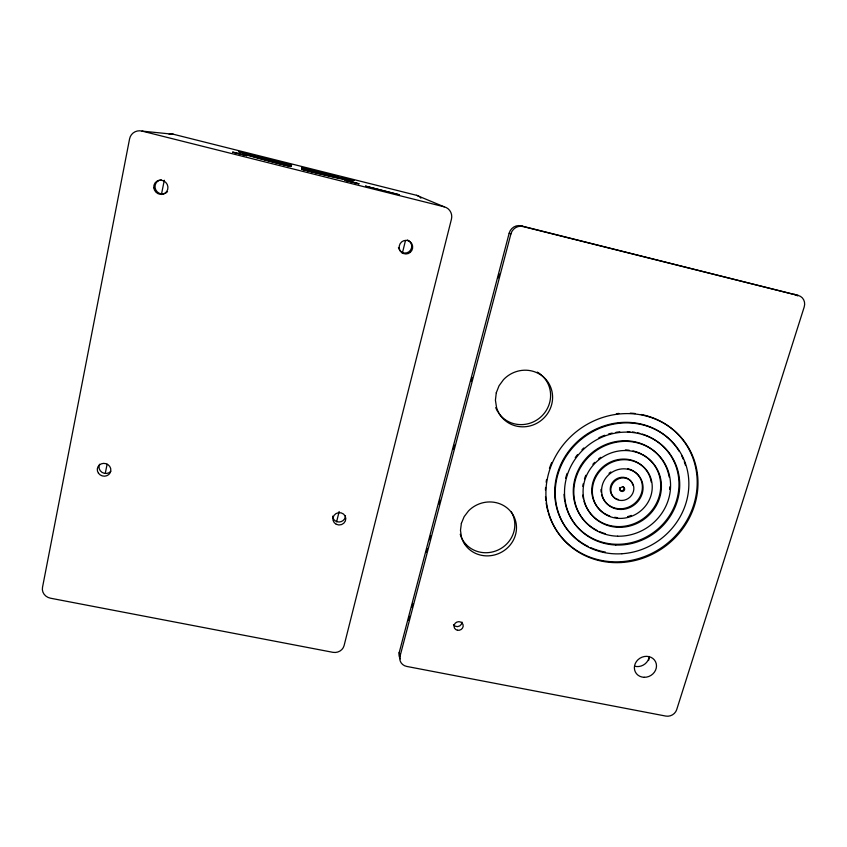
<?xml version="1.0" encoding="UTF-8"?>
<svg xmlns="http://www.w3.org/2000/svg" width="847" height="847" viewBox="0 0 847 847"><rect width="100%" height="100%" fill="white"/><g stroke="black" fill="none" stroke-linecap="round" stroke-linejoin="round"><path stroke-width="1.27" d="M105.293 473.251L107.114 464.177M161.428 194.514L164.297 180.252M336.63 521.784L339.149 511.514M402.314 253.422L405.459 240.58M399.255 652.423L509.163 233.221A10.037 9.698 -64 0 1 521.159 225.863L798.298 295.497A9.878 8.999 -53.7 0 1 804.184 307.038L676.7 709.627A8.957 7.983 -29 0 1 665.806 716.075L406.74 666.43A9.264 8.534 -15.5 0 1 400.017 656.309L399.255 652.423A9.19 8.481 -15.5 0 0 400.303 658.828M408.487 620.152L409.493 616.32M411.833 607.384L412.838 603.551M426.242 552.466L427.248 548.634M429.588 539.698L430.594 535.865M438.968 503.933L439.974 500.111M453.378 449.026L454.384 445.194M471.133 381.341L472.139 377.508M498.269 277.89L499.275 274.057M400.017 656.309L510.9 233.941A10.122 9.772 -63.8 0 1 522.991 226.52L798.298 295.497M648.516 660.544L649.278 658.066M142.052 131.105L173.55 134.292L416.544 195.308L444.241 206.827A10.206 9.984 -75.1 0 1 451.44 219.161L344.104 645.562A9.37 8.671 -10 0 1 332.892 652.317L50.524 598.215A9.942 9.073 10 0 1 42.488 587.437L129.559 138.94A10.969 10.408 49.9 0 1 142.052 131.105L444.241 206.827M291.304 165.514L279.669 162.793L291.23 165.663L291.58 164.974L284.899 163.312A55.277 0.932 14.1 0 0 245.609 154.069L243.481 153.72L254.492 156.324A46.045 0.773 14.1 0 1 288.001 164.233L291.516 165.112M291.379 165.377L261.511 158.241L262.729 158.453A36.823 0.614 14.1 0 1 289.335 164.71M301.776 167.685L310.235 169.834A46.045 0.773 14.1 0 1 339.689 177.796L348.763 180.136L347.799 179.776A55.277 0.932 14.1 0 0 311.431 169.982L301.765 167.537L307.26 169.231A36.823 0.614 14.1 0 1 331.061 175.657L303.766 168.489M521.159 225.863L522.991 226.52M509.163 233.221L510.9 233.941M167.537 191.602A7.2 6.882 46.5 0 1 155.88 190.056A7.2 6.882 46.5 0 1 161.29 179.903M407.407 239.966A6.776 6.691 -75 0 1 410.52 250.204A6.776 6.691 -75 0 1 399.911 250.68M398.979 249.187A6.776 6.691 -75 0 1 398.471 247.504M110.766 471.472A6.765 6.331 14.8 0 1 99.597 464.23M169.146 134.366A8.756 8.354 52 0 1 173.55 134.292M416.544 195.308A8.258 8.089 -83.2 0 1 419.403 196.673M420.207 197.372A8.258 8.089 -83.2 0 1 420.917 198.177M345.46 515.601A6.427 6.12 -9.3 0 1 339.245 521.996A6.427 6.12 -9.3 0 1 332.627 516.172M794.338 294.322A9.793 8.936 -53.7 0 1 797.482 295.868M511.143 511.588A28.078 26.479 -25.3 0 1 497.74 550.169A28.078 26.479 -25.3 0 1 460.239 534.266M542.165 375.719A28.83 27.633 -38.7 0 1 540.248 417.476A28.83 27.633 -38.7 0 1 498.576 412.976M497.92 411.97A28.83 27.633 -38.7 0 1 495.749 407.661M537.305 372.108A28.83 27.633 -38.7 0 1 541.275 374.914M461.975 622.1A4.606 4.267 -19.6 0 1 453.473 624.705M464.347 543.065A17.829 16.771 -20.9 0 1 465.829 544.695M649.236 656.489A11.096 10.026 -29.4 0 1 634.604 666.208M641.327 414.511A77.786 72.429 -36.9 0 1 675.377 535.918A77.786 72.429 -36.9 0 1 548.401 512.986M548.051 511.768A77.786 72.429 -36.9 0 1 546.167 502.991M545.839 500.418A77.786 72.429 -36.9 0 1 545.521 496.543M545.447 490.085A77.786 72.429 -36.9 0 1 545.584 487.459M546.146 482.208A77.786 72.429 -36.9 0 1 546.559 479.593M549.428 468.444A77.786 72.429 -36.9 0 1 551.693 462.536M616.394 413.717A77.786 72.429 -36.9 0 1 618.903 413.421M630.2 413.145A77.786 72.429 -36.9 0 1 635.208 413.548M681.697 455.781A68.353 63.641 -36.9 0 1 683.317 459.307M684.27 461.71A68.353 63.641 -36.9 0 1 685.498 465.384M605.425 552.106A68.353 63.641 -36.9 0 1 590.539 547.596M588.22 546.516A68.353 63.641 -36.9 0 1 574.202 444.781A68.353 63.641 -36.9 0 1 679.209 451.303M622.926 486.559A2.361 2.192 -36.9 0 1 623.085 490.286A2.361 2.192 -36.9 0 1 619.496 489.238M619.517 488.073A2.361 2.192 -36.9 0 1 619.76 487.523M614.922 498.057A11.784 10.969 -36.9 0 1 615.346 479.603A11.784 10.969 -36.9 0 1 632.9 485.162M618.49 499.55A11.784 10.969 -36.9 0 1 615.748 498.544M627.574 468.677A21.217 19.746 -36.9 0 1 635.991 502.155A21.217 19.746 -36.9 0 1 601.603 494.69M601.126 492.107A21.217 19.746 -36.9 0 1 600.999 489.471M609.035 473.325A21.217 19.746 -36.9 0 1 610.825 471.98M603.096 512.551A30.64 28.523 -36.9 0 1 606.706 464.082A30.64 28.523 -36.9 0 1 651.237 482.112M631.301 515.421A30.64 28.523 -36.9 0 1 627.532 516.659M617.23 517.602A30.64 28.523 -36.9 0 1 614.678 517.284M609.766 516.014A30.64 28.523 -36.9 0 1 604.123 513.25M597.484 530.677A49.497 46.087 -36.9 0 1 593.959 451.207A49.497 46.087 -36.9 0 1 669.183 477.041M669.818 486.845A49.497 46.087 -36.9 0 1 669.649 489.301M605.467 533.726A49.497 46.087 -36.9 0 1 599.708 531.704M642.344 454.458A40.074 37.3 -36.9 0 1 645.065 517.295A40.074 37.3 -36.9 0 1 583.975 501.138M583.371 498.767A40.074 37.3 -36.9 0 1 582.757 495.093M582.8 486.326A40.074 37.3 -36.9 0 1 583.191 483.806M584.462 478.873A40.074 37.3 -36.9 0 1 585.849 475.252M592.879 464.283A40.074 37.3 -36.9 0 1 594.679 462.367M598.638 458.883A40.074 37.3 -36.9 0 1 600.788 457.316M625.414 449.958A40.074 37.3 -36.9 0 1 629.257 450.265M632.995 450.932A40.074 37.3 -36.9 0 1 641.253 453.886M642.132 434.066A58.93 54.864 -36.9 0 1 658.606 528.38A58.93 54.864 -36.9 0 1 565.14 502.874M564.885 501.593A58.93 54.864 -36.9 0 1 564.049 494.32M565.648 478.301A58.93 54.864 -36.9 0 1 567.067 473.462M575.24 457.634A58.93 54.864 -36.9 0 1 577.59 454.564M581.974 449.746A58.93 54.864 -36.9 0 1 583.848 447.957M598.829 437.783A58.93 54.864 -36.9 0 1 604.8 435.252M608.495 434.035A58.93 54.864 -36.9 0 1 612.212 433.061M615.97 432.33A58.93 54.864 -36.9 0 1 619.792 431.843M627.394 431.599A58.93 54.864 -36.9 0 1 629.893 431.748M632.391 431.991A58.93 54.864 -36.9 0 1 634.879 432.351M637.346 432.817A58.93 54.864 -36.9 0 1 639.771 433.389M496.278 392.786L495.421 400.176L496.533 407.449A29.063 27.845 -38.6 0 0 536.511 423.447A29.063 27.845 -38.6 0 0 547.183 380.981A29.063 27.845 -38.6 0 0 503.52 379.636L499.042 385.777L496.278 392.786M461.382 523.33L460.482 530.37L461.499 537.305A28.3 26.67 -25.3 0 0 500.503 552.72A28.3 26.67 -25.3 0 0 511.334 512.329A28.3 26.67 -25.3 0 0 468.582 510.836L464.145 516.67L461.382 523.33M290.807 166.499L280.145 163.969A55.277 0.932 14.1 0 1 243.438 154.027L242.867 153.688L252.173 156.155A46.045 0.773 14.1 0 0 281.691 164.18L290.807 166.499M290.966 166.203L285.068 164.869A36.823 0.614 14.1 0 1 261.194 158.389L290.966 166.203M291.114 165.896L278.727 162.688L291.114 165.896M246.869 155.647L232.724 152.142L246.869 155.647M314.099 171.56L301.828 168.574L314.099 171.56M358.927 183.767L345.1 180.305L358.927 183.767M353.898 180.612L341.256 177.436L353.898 180.612M323.035 173.804L301.85 168.934L304.084 169.654A36.823 0.614 14.1 0 0 332.045 176.06L323.035 173.804M251.601 154.927L238.632 151.677L251.601 154.927M309.134 171.253L301.871 169.273L305.64 170.215A46.045 0.773 14.1 0 0 340.896 178.304L349.747 180.506A55.277 0.932 14.1 0 1 309.134 171.253M399.456 194.831L365.576 186.149L399.456 194.831M313.422 171.263L301.797 168.151L313.422 171.263M153.805 187.738A7.263 6.945 46.4 0 0 165.049 193.201A7.263 6.945 46.4 0 0 163.725 180.909A7.263 6.945 46.4 0 0 153.805 187.738M410.234 252.385A6.829 6.744 -74.4 0 0 408.296 240.749A6.829 6.744 -74.4 0 0 399.276 248.33A6.829 6.744 -74.4 0 0 410.234 252.385M98.453 473.219A6.818 6.384 14.7 0 0 110.184 472.753A6.818 6.384 14.7 0 0 103.567 463.373A6.818 6.384 14.7 0 0 98.453 473.219M621.031 562.546A77.945 72.556 -36.9 0 0 688.251 447.258A77.945 72.556 -36.9 0 0 556.543 454.585A77.945 72.556 -36.9 0 0 621.031 562.546M644.26 677.304A11.318 10.196 -29.4 0 0 655.546 661.74A11.318 10.196 -29.4 0 0 636.489 661.433A11.318 10.196 -29.4 0 0 644.26 677.304M457.454 630.242A4.637 4.288 -19.6 0 0 463.044 624.652A4.637 4.288 -19.6 0 0 455.337 623.117A4.637 4.288 -19.6 0 0 457.454 630.242M622.301 491.482A2.361 2.202 -36.9 0 0 624.377 488.01A2.361 2.202 -36.9 0 0 620.385 488.19A2.361 2.202 -36.9 0 0 622.301 491.482M622.037 500.482A11.805 10.99 -36.9 0 0 632.465 483.15A11.805 10.99 -36.9 0 0 612.519 483.976A11.805 10.99 -36.9 0 0 622.037 500.482M621.74 509.449A21.249 19.788 -36.9 0 0 640.565 478.28A21.249 19.788 -36.9 0 0 604.663 479.709A21.249 19.788 -36.9 0 0 621.74 509.449M618.861 518.385A30.704 28.576 -36.9 0 0 649.776 475.569A30.704 28.576 -36.9 0 0 598.236 473.219A30.704 28.576 -36.9 0 0 618.861 518.385M617.622 536.193A49.592 46.162 -36.9 0 0 666.187 466.136A49.592 46.162 -36.9 0 0 582.757 464.018A49.592 46.162 -36.9 0 0 617.622 536.193M620.798 527.31A40.148 37.374 -36.9 0 0 656.87 468.687A40.148 37.374 -36.9 0 0 589.067 470.805A40.148 37.374 -36.9 0 0 620.798 527.31M615.801 545.013A59.046 54.96 -36.9 0 0 674.868 462.398A59.046 54.96 -36.9 0 0 575.685 458.375A59.046 54.96 -36.9 0 0 615.801 545.013M621.92 553.737A68.491 63.758 -36.9 0 0 679.972 451.906A68.491 63.758 -36.9 0 0 564.229 459.498A68.491 63.758 -36.9 0 0 621.92 553.737M336.28 524.293A6.48 6.162 -9.4 0 0 345.809 518.523A6.48 6.162 -9.4 0 0 335.941 513.621A6.48 6.162 -9.4 0 0 336.28 524.293"/></g></svg>
